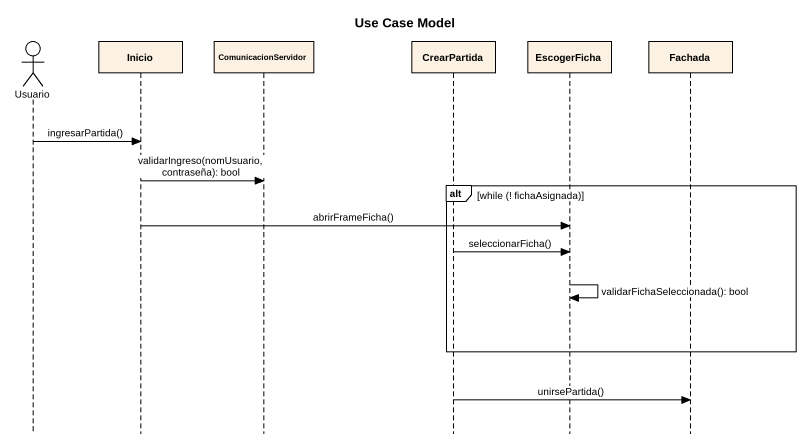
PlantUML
@startuml
title Use Case Model
hide footbox
actor Usuario
participant Inicio
participant ComunicacionServidor
participant CrearPartida
participant EscogerFicha
participant Fachada

Usuario -> Inicio : ingresarPartida()
Inicio -> ComunicacionServidor : validarIngreso(nomUsuario, contraseña): bool
alt while (! fichaAsignada)
  Inicio -> EscogerFicha : abrirFrameFicha()
  CrearPartida -> EscogerFicha : seleccionarFicha()
  EscogerFicha -> EscogerFicha : validarFichaSeleccionada(): bool
end
CrearPartida -> Fachada : unirsePartida()
@enduml
